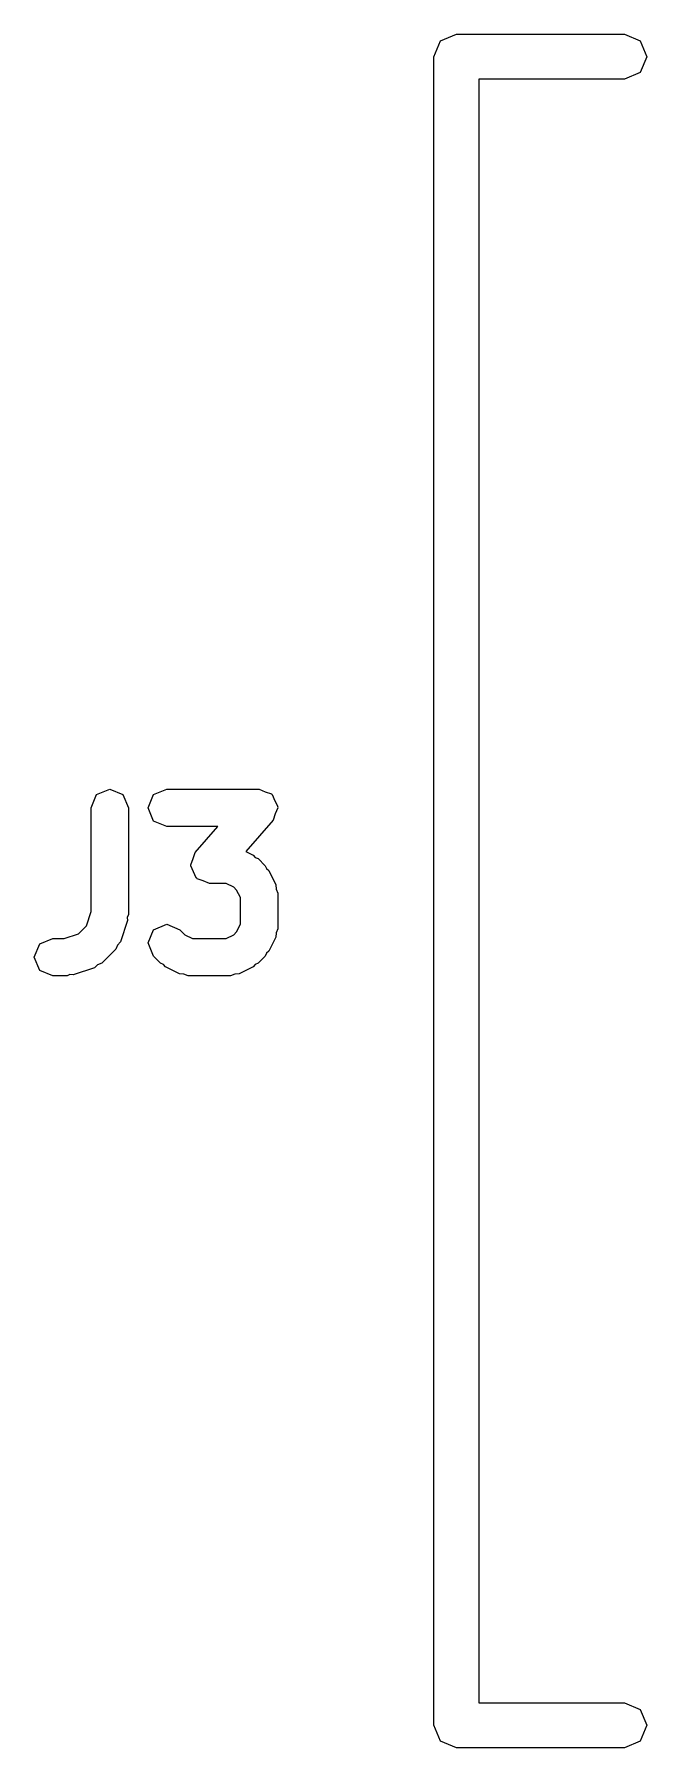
# Model space of a CAD drawing. Extents: x 84.8 to 123.4, y -81.5 to -32.5.
# Drawn here: x 100.045 to 101.686, y -48.828 to -44.238 of the extents above; entities that cross this region are included whole.
import ezdxf

# ---------------------------------------------------------------- set-up
doc = ezdxf.new("R2010")
doc.units = 0
doc.layers.add('BLACK', color=7, linetype='CONTINUOUS')

msp = doc.modelspace()

# ---------------------------------------------------------------- linework, layer by layer
at = {"layer": 'BLACK', "linetype": 'CONTINUOUS'}
for p, q in [((101.133574, -44.255374), (101.176, -44.2378)), ((101.176, -44.2378), (101.626, -44.2378)), ((101.626, -44.2378), (101.668426, -44.255374)), ((101.116, -44.2978), (101.133574, -44.255374)), ((101.668426, -44.255374), (101.686, -44.2978)), ((101.116, -48.7678), (101.116, -44.2978)), ((101.686, -44.2978), (101.668426, -44.340226)), ((101.626, -44.3578), (101.236, -44.3578)), ((101.236, -44.3578), (101.236, -48.7078)), ((101.668426, -44.340226), (101.626, -44.3578)), ((100.212111, -46.274692), (100.247466, -46.260047)), ((100.247466, -46.260047), (100.282821, -46.274692)), ((100.364492, -46.274692), (100.399847, -46.260047)), ((100.399847, -46.260047), (100.647466, -46.260047)), ((100.647466, -46.260047), (100.66372, -46.26678)), ((100.66372, -46.26678), (100.680391, -46.272418)), ((100.197466, -46.310047), (100.212111, -46.274692)), ((100.197466, -46.587648), (100.197466, -46.310047)), ((100.282821, -46.274692), (100.297466, -46.310047)), ((100.297466, -46.310047), (100.297466, -46.595761)), ((100.349847, -46.310047), (100.364492, -46.274692)), ((100.364492, -46.345402), (100.349847, -46.310047)), ((100.680391, -46.272418), (100.681179, -46.274011)), ((100.681179, -46.274011), (100.682821, -46.274692)), ((100.682821, -46.274692), (100.689554, -46.290947)), ((100.689554, -46.290947), (100.697355, -46.306721)), ((100.697466, -46.310047), (100.690732, -46.326301)), ((100.697355, -46.306721), (100.696785, -46.308404)), ((100.696785, -46.308404), (100.697466, -46.310047)), ((100.399847, -46.360047), (100.364492, -46.345402)), ((100.685095, -46.342972), (100.611769, -46.426773)), ((100.690732, -46.326301), (100.685095, -46.342972)), ((100.537278, -46.360047), (100.399847, -46.360047)), ((100.476504, -46.429503), (100.537278, -46.360047)), ((100.464133, -46.462428), (100.470866, -46.446173)), ((100.470866, -46.446173), (100.476504, -46.429503)), ((100.611769, -46.426773), (100.631732, -46.436755)), ((100.631732, -46.436755), (100.637123, -46.442971)), ((100.637123, -46.442971), (100.644725, -46.44612)), ((100.644725, -46.44612), (100.663773, -46.465167)), ((100.464813, -46.46407), (100.464133, -46.462428)), ((100.464244, -46.465754), (100.464813, -46.46407)), ((100.472044, -46.481527), (100.464244, -46.465754)), ((100.478778, -46.497783), (100.472044, -46.481527)), ((100.663773, -46.465167), (100.666922, -46.472769)), ((100.666922, -46.472769), (100.673141, -46.478163)), ((100.673141, -46.478163), (100.692188, -46.516259)), ((100.480419, -46.498463), (100.478778, -46.497783)), ((100.481208, -46.500057), (100.480419, -46.498463)), ((100.497878, -46.505694), (100.481208, -46.500057)), ((100.514133, -46.512428), (100.497878, -46.505694)), ((100.559473, -46.512428), (100.514133, -46.512428)), ((100.579753, -46.522568), (100.559473, -46.512428)), ((100.587325, -46.53014), (100.579753, -46.522568)), ((100.597466, -46.550422), (100.587325, -46.53014)), ((100.692188, -46.516259), (100.693012, -46.527867)), ((100.693012, -46.527867), (100.697466, -46.538619)), ((100.697466, -46.538619), (100.697466, -46.633857)), ((100.184717, -46.625895), (100.197466, -46.587648)), ((100.597466, -46.622053), (100.597466, -46.550422)), ((100.163314, -46.647298), (100.184717, -46.625895)), ((100.2949, -46.611572), (100.275853, -46.668715)), ((100.297466, -46.595761), (100.294316, -46.603363)), ((100.294316, -46.603363), (100.2949, -46.611572)), ((100.364492, -46.636597), (100.399847, -46.621952)), ((100.399847, -46.621952), (100.435202, -46.636597)), ((100.587324, -46.642336), (100.597466, -46.622053)), ((100.697466, -46.633857), (100.693011, -46.64461)), ((100.045085, -46.710047), (100.05973, -46.674692)), ((100.05973, -46.674692), (100.095085, -46.660047)), ((100.095085, -46.660047), (100.125068, -46.660047)), ((100.125068, -46.660047), (100.163314, -46.647298)), ((100.268227, -46.677507), (100.263774, -46.688259)), ((100.275853, -46.668715), (100.268227, -46.677507)), ((100.349847, -46.671952), (100.364492, -46.636597)), ((100.364492, -46.707307), (100.349847, -46.671952)), ((100.435202, -46.636597), (100.44851, -46.649905)), ((100.44851, -46.649905), (100.468794, -46.660047)), ((100.468794, -46.660047), (100.559473, -46.660047)), ((100.559473, -46.660047), (100.579753, -46.649907)), ((100.579753, -46.649907), (100.587324, -46.642336)), ((100.692187, -46.656217), (100.673141, -46.694312)), ((100.693011, -46.64461), (100.692187, -46.656217)), ((100.05973, -46.745402), (100.045085, -46.710047)), ((100.263774, -46.688259), (100.225678, -46.726355)), ((100.38354, -46.726355), (100.364492, -46.707307)), ((100.663774, -46.707307), (100.644726, -46.726355)), ((100.666922, -46.699704), (100.663774, -46.707307)), ((100.673141, -46.694312), (100.666922, -46.699704)), ((100.095085, -46.760047), (100.05973, -46.745402)), ((100.133181, -46.760047), (100.095085, -46.760047)), ((100.140783, -46.756897), (100.133181, -46.760047)), ((100.148992, -46.757481), (100.140783, -46.756897)), ((100.206134, -46.738434), (100.148992, -46.757481)), ((100.214926, -46.730808), (100.206134, -46.738434)), ((100.225678, -46.726355), (100.214926, -46.730808)), ((100.391142, -46.729503), (100.38354, -46.726355)), ((100.396535, -46.735722), (100.391142, -46.729503)), ((100.43463, -46.754768), (100.396535, -46.735722)), ((100.446236, -46.755592), (100.43463, -46.754768)), ((100.45699, -46.760047), (100.446236, -46.755592)), ((100.571276, -46.760047), (100.45699, -46.760047)), ((100.582026, -46.755593), (100.571276, -46.760047)), ((100.593636, -46.754769), (100.582026, -46.755593)), ((100.631731, -46.735722), (100.593636, -46.754769)), ((100.637123, -46.729504), (100.631731, -46.735722)), ((100.644726, -46.726355), (100.637123, -46.729504)), ((101.236, -48.7078), (101.626, -48.7078)), ((101.626, -48.7078), (101.668426, -48.725374)), ((101.668426, -48.725374), (101.686, -48.7678)), ((101.133574, -48.810226), (101.116, -48.7678)), ((101.686, -48.7678), (101.668426, -48.810226)), ((101.176, -48.8278), (101.133574, -48.810226)), ((101.626, -48.8278), (101.176, -48.8278)), ((101.668426, -48.810226), (101.626, -48.8278))]:
    msp.add_line(p, q, dxfattribs=at)

doc.saveas('drawing.dxf')
